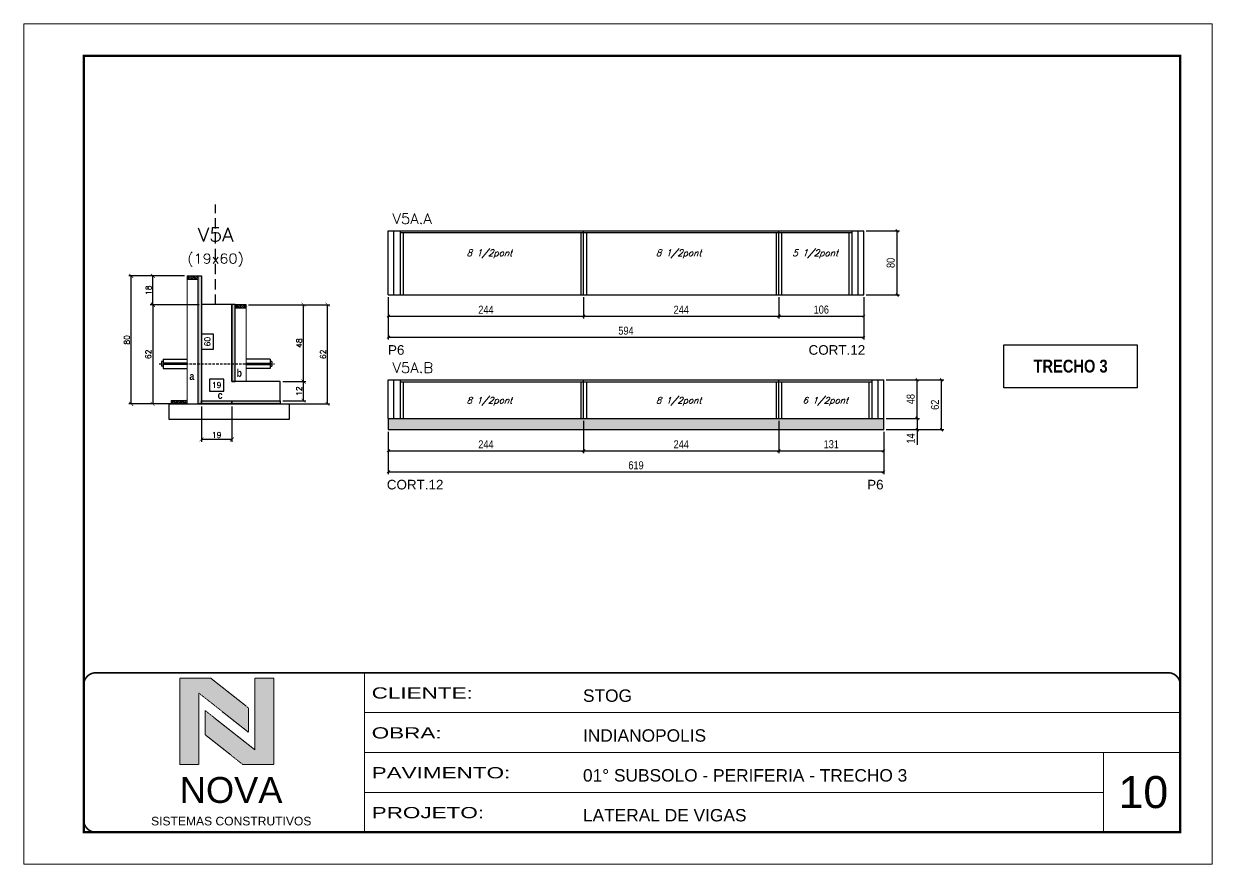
# Model space of a CAD drawing. Extents: x 0 to 6325, y 10169 to 19307.
# Drawn here: x 1585 to 3070, y 14763 to 15813 of the extents above; entities that cross this region are included whole.
import ezdxf
from ezdxf.enums import TextEntityAlignment as Align

# ---------------------------------------------------------------- set-up
doc = ezdxf.new("R2010")
doc.units = 0
for name, pattern in [('CONTINUO', [0]), ('DASHED', [0.75, 0.5, -0.25]), ('HIDDEN', [9.525, 6.35, -3.175])]:
    doc.linetypes.add(name, pattern=pattern)
for name, color, linetype in [('1', 1, 'Continuous'), ('5', 5, 'Continuous'), ('barrote', 251, 'Continuous'), ('COTA', 241, 'Continuous'), ('Cota Seção (2x)', 4, 'Continuous'), ('detalhes', 4, 'Continuous'), ('Hachura', 253, 'Continuous'), ('NOMENCLATURA', 7, 'Continuous'), ('Painéis', 200, 'Continuous'), ('SARR_2.2x7', 40, 'Continuous'), ('SARR_3.5x7', 81, 'Continuous'), ('TENSOR', 3, 'Continuous'), ('texto', 7, 'Continuous'), ('Texto de Titulo', 7, 'Continuous'), ('Texto Qtd Sarr', 242, 'Continuous')]:
    doc.layers.add(name, color=color, linetype=linetype)
for name, color, linetype, lineweight in [('CARIMBO', 255, 'Continuous', 9), ('CARIMBO-LEGENDA', 75, 'Continuous', 15), ('CONCRETO', 251, 'Continuous', 25), ('Folhas', 255, 'Continuous', 9), ('Madeira', 126, 'Continuous', 18), ('SARRAFO DE PRESSAO', 251, 'DASHED', 9), ('Texto Seção', 7, 'Continuous', 15)]:
    doc.layers.add(name, color=color, linetype=linetype, lineweight=lineweight)
doc.styles.add('arial', font='arial.ttf')
doc.styles.add('COTA TECNICA', font='techl___.ttf', dxfattribs={"height": 10})
doc.styles.add('REGUA-120', font='ROMANS.shx', dxfattribs={"height": 15})
doc.styles.add('ROMANC', font='techb___.ttf', dxfattribs={"height": 2.5})
doc.styles.add('Romans', font='romans.shx')
doc.styles.get("Standard").update_dxf_attribs({"font": 'arial.ttf'})
doc.styles.add('TECNICA', font='techb___.ttf', dxfattribs={"height": 10})
doc.styles.add('Tecnologia', font='')
doc.styles.get('Tecnologia').set_extended_font_data('Forgotten Futurist')
doc.dimstyles.new('Cota Seção (2x)', dxfattribs={"dimtxt": 7, "dimasz": 5, "dimexe": 3, "dimexo": 3, "dimgap": 2, "dimtad": 3, "dimdec": 1, "dimlfac": 0.5, "dimzin": 12, "dimdsep": 46, "dimtxsty": 'Romans', "dimblk": 'ARCHTICK', "dimcen": 0, "dimclrd": 4, "dimclre": 4, "dimclrt": 1, "dimadec": 1, "dimazin": 3, "dimtfac": 1, "dimtdec": 1, "dimtmove": 0, "dimatfit": 3, "dimldrblk": 'OBLIQUE', "dimfxl": 1, "dimtolj": 1, "dimtzin": 12, "dimarcsym": 0})
doc.dimstyles.new('Cota Seção interna', dxfattribs={"dimtxt": 7, "dimasz": 6, "dimexe": 0.18, "dimexo": 2, "dimgap": -4, "dimtad": 3, "dimdec": 1, "dimlfac": 0.5, "dimzin": 12, "dimdsep": 46, "dimtxsty": 'Romans', "dimblk": 'ARCHTICK', "dimcen": 0.09, "dimse1": 1, "dimse2": 1, "dimsd1": 1, "dimsd2": 1, "dimclrd": 180, "dimclre": 5, "dimclrt": 1, "dimadec": 0, "dimazin": 3, "dimtfac": 1, "dimtdec": 1, "dimtofl": 0, "dimtmove": 0, "dimatfit": 3, "dimldrblk": 'ARCHTICK', "dimfxl": 1, "dimtolj": 1, "dimtzin": 0, "dimarcsym": 0})
doc.dimstyles.new('PAINEL', dxfattribs={"dimtxt": 10, "dimasz": 3, "dimexe": 3, "dimexo": 3, "dimgap": 3, "dimtad": 1, "dimdec": 1, "dimzin": 12, "dimdsep": 46, "dimtxsty": 'COTA TECNICA', "dimblk1": 'OBLIQUE', "dimblk2": 'OBLIQUE', "dimsah": 1, "dimcen": 0.9, "dimclrd": 4, "dimclre": 4, "dimclrt": 240, "dimadec": 1, "dimazin": 3, "dimtfac": 1, "dimtdec": 1, "dimtmove": 0, "dimatfit": 3, "dimfxl": 1, "dimtolj": 1, "dimtzin": 12, "dimarcsym": 0})

# ---------------------------------------------------------------- blocks, each defined once
blk = doc.blocks.new('A$C64660E27')
at = {"layer": 'COTA', "true_color": 0x1a1a1a}
h = blk.add_hatch(color=250, dxfattribs=at)
h.dxf.hatch_style = 1
h.paths.add_polyline_path([(185.4, -11.6), (142.4, -11.6), (142.4, -131.6), (168.8, -131.6), (168.8, -32.2), (237.7, -86.7), (237.7, -53)])
at = {"layer": 'COTA'}
h = blk.add_hatch(color=20, dxfattribs=at)
h.dxf.hatch_style = 1
h.paths.add_polyline_path([(273, -11.4), (246.6, -11.4), (246.6, -111.1), (177.7, -56.6), (177.7, -90.2), (230, -131.6), (273, -131.6)])
for p, q in [((142.4, -131.6), (142.4, -11.6)), ((142.4, -11.6), (185.4, -11.6)), ((185.4, -11.6), (237.7, -53)), ((273, -11.4), (246.6, -11.4)), ((246.6, -111.1), (246.6, -11.4)), ((273, -11.4), (273, -131.6)), ((168.8, -32.2), (237.7, -86.7)), ((168.8, -131.6), (168.8, -32.2)), ((246.6, -111.1), (177.7, -56.6)), ((177.7, -90.2), (177.7, -56.6)), ((237.7, -86.7), (237.7, -53)), ((230, -131.6), (177.7, -90.2)), ((142.4, -131.6), (168.8, -131.6)), ((273, -131.6), (230, -131.6))]:
    blk.add_line(p, q)
at = {"layer": 'CARIMBO-LEGENDA', "color": 7, "linetype": 'Continuous', "ltscale": 100, "style": 'arial'}
blk.add_text('NOVA', height=36, dxfattribs=at).set_placement((142.4, -184.8))
at = {"layer": 'CARIMBO-LEGENDA', "color": 7, "linetype": 'Continuous', "style": 'arial'}
blk.add_text('SISTEMAS CONSTRUTIVOS', height=12, dxfattribs=at).set_placement((102.5, -216))
blk = doc.blocks.new('9999999999')
at = {"color": 30, "linetype": 'CONTINUO'}
for p, q in [((98564.6, 34230.2), (98564.6, 34429.4)), ((98564.6, 34379.6), (99584, 34379.6)), ((98564.6, 34329.8), (99488, 34329.8)), ((99584, 34329.8), (99488, 34329.8)), ((99488, 34329.8), (99488, 34230.2)), ((98564.6, 34280), (99488, 34280))]:
    blk.add_line(p, q, dxfattribs=at)
at = {"color": 30, "linetype": 'CONTINUO', "const_width": 2}
blk.add_lwpolyline([(99584, 34230.2), (99584, 34414.4, 0.414214), (99569, 34429.4), (98229, 34429.4, 0.414214), (98214, 34414.4), (98214, 34245.2, 0.414214), (98229, 34230.2), (99584, 34230.2)], format="xyb", dxfattribs=at)
at = {"layer": 'Folhas'}
blk.add_lwpolyline([(98139, 34190.2), (99624, 34190.2), (99624, 35240.2), (98139, 35240.2)], close=True, dxfattribs=at)
at = {"layer": 'Folhas', "color": 30, "const_width": 3}
blk.add_lwpolyline([(98214, 34230.2), (99584, 34230.2), (99584, 35200.2), (98214, 35200.2)], close=True, dxfattribs=at)
at = {"xscale": 0.9, "yscale": 0.9, "zscale": 0.9}
blk.add_blockref('A$C64660E27', (98205.8, 34433.1), dxfattribs=at)
at = {"color": 7, "linetype": 'Continuous', "ltscale": 5, "style": 'arial'}
for s, height, p in [('STOG', 15.48, (98837.7, 34393.1)), ('INDIANOPOLIS', 15.483, (98837.7, 34343.3)), ('01° SUBSOLO - PERIFERIA - TRECHO 3', 15.483, (98837.7, 34293.5)), ('LATERAL DE VIGAS', 15.483, (98837.7, 34243.7))]:
    blk.add_text(s, height=height, dxfattribs=at).set_placement(p)
at = {"layer": 'Folhas', "color": 7, "style": 'Tecnologia', "width": 1.5}
for s, p in [('CLIENTE:', (98573.7, 34397.2)), ('OBRA:', (98573.7, 34347.3)), ('PAVIMENTO:', (98573.7, 34297.5)), ('PROJETO:', (98573.7, 34247.7))]:
    blk.add_text(s, height=14, dxfattribs=at).set_placement(p)
blk = doc.blocks.new('_ArchTick')
at = {"color": 0, "linetype": 'ByBlock', "const_width": 0.15}
blk.add_lwpolyline([(-0.5, -0.5), (0.5, 0.5)], dxfattribs=at)
blk = doc.blocks.new('*D716')
at = {"layer": 'COTA', "color": 4, "lineweight": -2, "transparency": 16777216}
for p, q in [((1908.5, 15365.9), (1937.6, 15365.9)), ((1934.6, 15341.9), (1934.6, 15365.9)), ((1908.5, 15341.9), (1937.6, 15341.9))]:
    blk.add_line(p, q, dxfattribs=at)
at = {"layer": 'Defpoints', "color": 0, "transparency": 16777216}
for p in [(1905.5, 15365.9), (1934.6, 15365.9), (1905.5, 15341.9)]:
    blk.add_point(p, dxfattribs=at)
at = {"layer": 'COTA', "color": 4, "lineweight": -2, "transparency": 16777216, "xscale": 5, "yscale": 5, "zscale": 5}
for p, rotation in [((1934.6, 15365.9), 90), ((1934.6, 15341.9), 270)]:
    blk.add_blockref('_ArchTick', p, dxfattribs=dict(at, rotation=rotation))
at = {"layer": 'COTA', "color": 1, "transparency": 16777216, "insert": (1929.1, 15353.9), "char_height": 7, "attachment_point": 5, "rotation": 90, "style": 'Romans'}
blk.add_mtext('\\A1;12', dxfattribs=at)
blk = doc.blocks.new('_Oblique')
at = {"layer": '1', "color": 0, "lineweight": -2}
blk.add_line((-0.5, -0.5), (0.5, 0.5), dxfattribs=at)
blk = doc.blocks.new('*D275')
at = {"layer": 'COTA', "color": 4, "lineweight": -2, "transparency": 16777216}
for p, q in [((1807, 15334.9), (1807, 15290.6)), ((1845, 15334.9), (1845, 15290.6)), ((1845, 15293.6), (1807, 15293.6))]:
    blk.add_line(p, q, dxfattribs=at)
at = {"layer": 'Defpoints', "color": 0, "transparency": 16777216}
for p in [(1807, 15337.9), (1845, 15337.9), (1807, 15293.6)]:
    blk.add_point(p, dxfattribs=at)
at = {"layer": 'COTA', "color": 4, "lineweight": -2, "transparency": 16777216, "xscale": 5, "yscale": 5, "zscale": 5, "rotation": 180}
blk.add_blockref('_ArchTick', (1807, 15293.6), dxfattribs=at)
at = {"layer": 'COTA', "color": 4, "lineweight": -2, "transparency": 16777216, "xscale": 5, "yscale": 5, "zscale": 5}
blk.add_blockref('_ArchTick', (1845, 15293.6), dxfattribs=at)
at = {"layer": 'COTA', "color": 1, "transparency": 16777216, "insert": (1826, 15299.1), "char_height": 7, "attachment_point": 5, "style": 'Romans'}
blk.add_mtext('\\A1;19', dxfattribs=at)
blk = doc.blocks.new('*D276')
at = {"layer": 'Cota Seção (2x)', "color": 180, "lineweight": -2, "transparency": 16777216}
for p, q in [((1822, 15425.2), (1807, 15425.2)), ((1807, 15425.2), (1807, 15406.2)), ((1822, 15406.2), (1822, 15425.2)), ((1807, 15406.2), (1822, 15406.2))]:
    blk.add_line(p, q, dxfattribs=at)
at = {"layer": 'Defpoints', "color": 0, "transparency": 16777216}
for p in [(1808.4, 15461.9), (1826, 15461.9), (1807, 15341.9)]:
    blk.add_point(p, dxfattribs=at)
at = {"layer": 'Cota Seção (2x)', "color": 1, "transparency": 16777216, "insert": (1814.5, 15415.7), "char_height": 7, "attachment_point": 5, "rotation": 90, "style": 'Romans'}
blk.add_mtext('\\A1;60', dxfattribs=at)
blk = doc.blocks.new('*D277')
at = {"layer": 'Cota Seção (2x)', "color": 180, "lineweight": -2, "transparency": 16777216}
for p, q in [((1835, 15368.9), (1817, 15368.9)), ((1817, 15368.9), (1817, 15353.9)), ((1835, 15353.9), (1835, 15368.9)), ((1817, 15353.9), (1835, 15353.9))]:
    blk.add_line(p, q, dxfattribs=at)
at = {"layer": 'Defpoints', "color": 0, "transparency": 16777216}
for p in [(1807, 15349.9), (1807, 15341.9), (1845, 15341.9)]:
    blk.add_point(p, dxfattribs=at)
at = {"layer": 'Cota Seção (2x)', "color": 1, "transparency": 16777216, "insert": (1826, 15361.4), "char_height": 7, "attachment_point": 5, "style": 'Romans'}
blk.add_mtext('\\A1;19', dxfattribs=at)
blk = doc.blocks.new('*D717')
at = {"layer": 'COTA', "color": 4, "lineweight": -2, "transparency": 16777216}
for p, q in [((1786, 15497.9), (1716.3, 15497.9)), ((1719.3, 15337.9), (1719.3, 15497.9)), ((1786, 15337.9), (1716.3, 15337.9))]:
    blk.add_line(p, q, dxfattribs=at)
at = {"layer": 'Defpoints', "color": 0, "transparency": 16777216}
for p in [(1719.3, 15497.9), (1789, 15497.9), (1789, 15337.9)]:
    blk.add_point(p, dxfattribs=at)
at = {"layer": 'COTA', "color": 4, "lineweight": -2, "transparency": 16777216, "xscale": 5, "yscale": 5, "zscale": 5}
for p, rotation in [((1719.3, 15497.9), 90), ((1719.3, 15337.9), 270)]:
    blk.add_blockref('_ArchTick', p, dxfattribs=dict(at, rotation=rotation))
at = {"layer": 'COTA', "color": 1, "transparency": 16777216, "insert": (1713.8, 15417.9), "char_height": 7, "attachment_point": 5, "rotation": 90, "style": 'Romans'}
blk.add_mtext('\\A1;80', dxfattribs=at)
blk = doc.blocks.new('*D718')
at = {"layer": 'COTA', "color": 4, "lineweight": -2, "transparency": 16777216}
for p, q in [((1866, 15461.9), (1967.5, 15461.9)), ((1964.5, 15337.9), (1964.5, 15461.9)), ((1908.5, 15337.9), (1967.5, 15337.9))]:
    blk.add_line(p, q, dxfattribs=at)
at = {"layer": 'Defpoints', "color": 0, "transparency": 16777216}
for p in [(1863, 15461.9), (1964.5, 15461.9), (1905.5, 15337.9)]:
    blk.add_point(p, dxfattribs=at)
at = {"layer": 'COTA', "color": 4, "lineweight": -2, "transparency": 16777216, "xscale": 5, "yscale": 5, "zscale": 5}
for p, rotation in [((1964.5, 15461.9), 90), ((1964.5, 15337.9), 270)]:
    blk.add_blockref('_ArchTick', p, dxfattribs=dict(at, rotation=rotation))
at = {"layer": 'COTA', "color": 1, "transparency": 16777216, "insert": (1959, 15399.9), "char_height": 7, "attachment_point": 5, "rotation": 90, "style": 'Romans'}
blk.add_mtext('\\A1;62', dxfattribs=at)
blk = doc.blocks.new('*D278')
at = {"layer": 'COTA', "color": 4, "lineweight": -2, "transparency": 16777216}
for p, q in [((1866, 15461.9), (1937.6, 15461.9)), ((1934.6, 15365.9), (1934.6, 15461.9)), ((1908.5, 15365.9), (1937.6, 15365.9))]:
    blk.add_line(p, q, dxfattribs=at)
at = {"layer": 'Defpoints', "color": 0, "transparency": 16777216}
for p in [(1863, 15461.9), (1934.6, 15461.9), (1905.5, 15365.9)]:
    blk.add_point(p, dxfattribs=at)
at = {"layer": 'COTA', "color": 4, "lineweight": -2, "transparency": 16777216, "xscale": 5, "yscale": 5, "zscale": 5}
for p, rotation in [((1934.6, 15461.9), 90), ((1934.6, 15365.9), 270)]:
    blk.add_blockref('_ArchTick', p, dxfattribs=dict(at, rotation=rotation))
at = {"layer": 'COTA', "color": 1, "transparency": 16777216, "insert": (1929.1, 15413.9), "char_height": 7, "attachment_point": 5, "rotation": 90, "style": 'Romans'}
blk.add_mtext('\\A1;48', dxfattribs=at)
blk = doc.blocks.new('titulo1')
at = {"layer": 'Defpoints', "color": 252, "linetype": 'HIDDEN', "ltscale": 2}
blk.add_line((0, 0), (0, 125), dxfattribs=at)
at = {"layer": 'Defpoints', "style": 'Romans', "oblique": 15}
blk.add_attdef('FOLHA', text='', height=10, dxfattribs=at).set_placement((0, 15.6), align=Align.MIDDLE_CENTER)
at = {"layer": 'Texto Qtd Sarr', "color": 3, "style": 'Romans', "oblique": 15}
for tag, height, p in [('TITULO', 17, (0, 71.4)), ('SEÇÃO', 12, (0, 41.5))]:
    blk.add_attdef(tag, text='', height=height, dxfattribs=at).set_placement(p, align=Align.MIDDLE_CENTER)
blk = doc.blocks.new('*D711')
at = {"layer": 'COTA', "color": 4, "lineweight": -2, "transparency": 16777216}
for p, q in [((1786, 15497.9), (1743.4, 15497.9)), ((1746.4, 15461.9), (1746.4, 15497.9)), ((1804, 15461.9), (1743.4, 15461.9))]:
    blk.add_line(p, q, dxfattribs=at)
at = {"layer": 'Defpoints', "color": 0, "transparency": 16777216}
for p in [(1746.4, 15497.9), (1789, 15497.9), (1807, 15461.9)]:
    blk.add_point(p, dxfattribs=at)
at = {"layer": 'COTA', "color": 4, "lineweight": -2, "transparency": 16777216, "xscale": 5, "yscale": 5, "zscale": 5}
for p, rotation in [((1746.4, 15497.9), 90), ((1746.4, 15461.9), 270)]:
    blk.add_blockref('_ArchTick', p, dxfattribs=dict(at, rotation=rotation))
at = {"layer": 'COTA', "color": 1, "transparency": 16777216, "insert": (1740.9, 15479.9), "char_height": 7, "attachment_point": 5, "rotation": 90, "style": 'Romans'}
blk.add_mtext('\\A1;18', dxfattribs=at)
blk = doc.blocks.new('*D712')
at = {"layer": 'COTA', "color": 4, "lineweight": -2, "transparency": 16777216}
for p, q in [((1804, 15461.9), (1743.1, 15461.9)), ((1746.1, 15461.9), (1746.1, 15337.9)), ((1763.5, 15337.9), (1743.1, 15337.9))]:
    blk.add_line(p, q, dxfattribs=at)
at = {"layer": 'Defpoints', "color": 0, "transparency": 16777216}
for p in [(1807, 15461.9), (1746.1, 15337.9), (1766.5, 15337.9)]:
    blk.add_point(p, dxfattribs=at)
at = {"layer": 'COTA', "color": 4, "lineweight": -2, "transparency": 16777216, "xscale": 5, "yscale": 5, "zscale": 5}
for p, rotation in [((1746.1, 15461.9), 90), ((1746.1, 15337.9), 270)]:
    blk.add_blockref('_ArchTick', p, dxfattribs=dict(at, rotation=rotation))
at = {"layer": 'COTA', "color": 1, "transparency": 16777216, "insert": (1740.6, 15399.9), "char_height": 7, "attachment_point": 5, "rotation": 90, "style": 'Romans'}
blk.add_mtext('\\A1;62', dxfattribs=at)
blk = doc.blocks.new('*D269')
at = {"layer": 'COTA', "color": 4, "linetype": 'ByBlock', "lineweight": -2, "transparency": 16777216}
for p, q in [((2040.5, 15471.1), (2040.5, 15444.6)), ((2284.5, 15471.1), (2284.5, 15444.6)), ((2040.5, 15447.6), (2284.5, 15447.6))]:
    blk.add_line(p, q, dxfattribs=at)
at = {"layer": 'Defpoints', "color": 0, "linetype": 'ByBlock', "transparency": 16777216}
for p in [(2040.5, 15474.1), (2284.5, 15474.1), (2284.5, 15447.6)]:
    blk.add_point(p, dxfattribs=at)
at = {"layer": 'COTA', "color": 4, "linetype": 'ByBlock', "lineweight": -2, "transparency": 16777216, "xscale": 3, "yscale": 3, "zscale": 3, "rotation": 180}
blk.add_blockref('_Oblique', (2040.5, 15447.6), dxfattribs=at)
at = {"layer": 'COTA', "color": 4, "linetype": 'ByBlock', "lineweight": -2, "transparency": 16777216, "xscale": 3, "yscale": 3, "zscale": 3}
blk.add_blockref('_Oblique', (2284.5, 15447.6), dxfattribs=at)
at = {"layer": 'COTA', "color": 240, "linetype": 'ByBlock', "transparency": 16777216, "insert": (2162.5, 15455.6), "char_height": 10, "attachment_point": 5, "style": 'COTA TECNICA'}
blk.add_mtext('\\A1;244', dxfattribs=at)
blk = doc.blocks.new('*D270')
at = {"layer": 'COTA', "color": 4, "linetype": 'ByBlock', "lineweight": -2, "transparency": 16777216}
for p, q in [((2284.5, 15471.1), (2284.5, 15444.6)), ((2528.5, 15471.1), (2528.5, 15444.6)), ((2284.5, 15447.6), (2528.5, 15447.6))]:
    blk.add_line(p, q, dxfattribs=at)
at = {"layer": 'Defpoints', "color": 0, "linetype": 'ByBlock', "transparency": 16777216}
for p in [(2284.5, 15474.1), (2528.5, 15474.1), (2528.5, 15447.6)]:
    blk.add_point(p, dxfattribs=at)
at = {"layer": 'COTA', "color": 4, "linetype": 'ByBlock', "lineweight": -2, "transparency": 16777216, "xscale": 3, "yscale": 3, "zscale": 3, "rotation": 180}
blk.add_blockref('_Oblique', (2284.5, 15447.6), dxfattribs=at)
at = {"layer": 'COTA', "color": 4, "linetype": 'ByBlock', "lineweight": -2, "transparency": 16777216, "xscale": 3, "yscale": 3, "zscale": 3}
blk.add_blockref('_Oblique', (2528.5, 15447.6), dxfattribs=at)
at = {"layer": 'COTA', "color": 240, "linetype": 'ByBlock', "transparency": 16777216, "insert": (2406.5, 15455.6), "char_height": 10, "width": 210.731, "attachment_point": 5, "style": 'COTA TECNICA'}
blk.add_mtext('\\A1;244', dxfattribs=at)
blk = doc.blocks.new('*D708')
at = {"layer": 'COTA', "color": 4, "linetype": 'ByBlock', "lineweight": -2, "transparency": 16777216}
for p, q in [((2040.5, 15471.1), (2040.5, 15418.3)), ((2634.5, 15471.1), (2634.5, 15418.3)), ((2040.5, 15421.3), (2634.5, 15421.3))]:
    blk.add_line(p, q, dxfattribs=at)
at = {"layer": 'Defpoints', "color": 0, "linetype": 'ByBlock', "transparency": 16777216}
for p in [(2040.5, 15474.1), (2634.5, 15474.1), (2634.5, 15421.3)]:
    blk.add_point(p, dxfattribs=at)
at = {"layer": 'COTA', "color": 4, "linetype": 'ByBlock', "lineweight": -2, "transparency": 16777216, "xscale": 3, "yscale": 3, "zscale": 3, "rotation": 180}
blk.add_blockref('_Oblique', (2040.5, 15421.3), dxfattribs=at)
at = {"layer": 'COTA', "color": 4, "linetype": 'ByBlock', "lineweight": -2, "transparency": 16777216, "xscale": 3, "yscale": 3, "zscale": 3}
blk.add_blockref('_Oblique', (2634.5, 15421.3), dxfattribs=at)
at = {"layer": 'COTA', "color": 240, "linetype": 'ByBlock', "transparency": 16777216, "insert": (2337.5, 15429.4), "char_height": 10, "attachment_point": 5, "style": 'COTA TECNICA'}
blk.add_mtext('\\A1;594', dxfattribs=at)
blk = doc.blocks.new('*D709')
at = {"layer": 'COTA', "color": 4, "lineweight": -2, "transparency": 16777216}
for p, q in [((2528.5, 15471.1), (2528.5, 15444.6)), ((2634.5, 15471.1), (2634.5, 15444.6)), ((2528.5, 15447.6), (2634.5, 15447.6))]:
    blk.add_line(p, q, dxfattribs=at)
at = {"layer": 'Defpoints', "color": 0, "transparency": 16777216}
for p in [(2528.5, 15474.1), (2634.5, 15474.1), (2634.5, 15447.6)]:
    blk.add_point(p, dxfattribs=at)
at = {"layer": 'COTA', "color": 4, "lineweight": -2, "transparency": 16777216, "xscale": 3, "yscale": 3, "zscale": 3, "rotation": 180}
blk.add_blockref('_Oblique', (2528.5, 15447.6), dxfattribs=at)
at = {"layer": 'COTA', "color": 4, "lineweight": -2, "transparency": 16777216, "xscale": 3, "yscale": 3, "zscale": 3}
blk.add_blockref('_Oblique', (2634.5, 15447.6), dxfattribs=at)
at = {"layer": 'COTA', "color": 240, "transparency": 16777216, "insert": (2581.5, 15455.7), "char_height": 10, "attachment_point": 5, "style": 'COTA TECNICA'}
blk.add_mtext('\\A1;106', dxfattribs=at)
blk = doc.blocks.new('*D710')
at = {"layer": 'COTA', "color": 4, "lineweight": -2, "transparency": 16777216}
for p, q in [((2637.5, 15554.1), (2679.3, 15554.1)), ((2676.3, 15474.1), (2676.3, 15554.1)), ((2637.5, 15474.1), (2679.3, 15474.1))]:
    blk.add_line(p, q, dxfattribs=at)
at = {"layer": 'Defpoints', "color": 0, "transparency": 16777216}
for p in [(2634.5, 15554.1), (2676.3, 15554.1), (2634.5, 15474.1)]:
    blk.add_point(p, dxfattribs=at)
at = {"layer": 'COTA', "color": 4, "lineweight": -2, "transparency": 16777216, "xscale": 3, "yscale": 3, "zscale": 3}
for p, rotation in [((2676.3, 15554.1), 90), ((2676.3, 15474.1), 270)]:
    blk.add_blockref('_Oblique', p, dxfattribs=dict(at, rotation=rotation))
at = {"layer": 'COTA', "color": 240, "transparency": 16777216, "insert": (2668.2, 15514.1), "char_height": 10, "attachment_point": 5, "rotation": 90, "style": 'COTA TECNICA'}
blk.add_mtext('\\A1;80', dxfattribs=at)
blk = doc.blocks.new('*D271')
at = {"layer": 'COTA', "color": 4, "linetype": 'ByBlock', "lineweight": -2, "transparency": 16777216}
for p, q in [((2284.5, 15316.9), (2284.5, 15276.3)), ((2040.5, 15302.9), (2040.5, 15276.3)), ((2040.5, 15279.3), (2284.5, 15279.3))]:
    blk.add_line(p, q, dxfattribs=at)
at = {"layer": 'Defpoints', "color": 0, "linetype": 'ByBlock', "transparency": 16777216}
for p in [(2284.5, 15319.9), (2040.5, 15305.9), (2284.5, 15279.3)]:
    blk.add_point(p, dxfattribs=at)
at = {"layer": 'COTA', "color": 4, "linetype": 'ByBlock', "lineweight": -2, "transparency": 16777216, "xscale": 3, "yscale": 3, "zscale": 3, "rotation": 180}
blk.add_blockref('_Oblique', (2040.5, 15279.3), dxfattribs=at)
at = {"layer": 'COTA', "color": 4, "linetype": 'ByBlock', "lineweight": -2, "transparency": 16777216, "xscale": 3, "yscale": 3, "zscale": 3}
blk.add_blockref('_Oblique', (2284.5, 15279.3), dxfattribs=at)
at = {"layer": 'COTA', "color": 240, "linetype": 'ByBlock', "transparency": 16777216, "insert": (2162.5, 15287.4), "char_height": 10, "attachment_point": 5, "style": 'COTA TECNICA'}
blk.add_mtext('\\A1;244', dxfattribs=at)
blk = doc.blocks.new('*D272')
at = {"layer": 'COTA', "color": 4, "linetype": 'ByBlock', "lineweight": -2, "transparency": 16777216}
for p, q in [((2284.5, 15316.9), (2284.5, 15276.3)), ((2528.5, 15316.9), (2528.5, 15276.3)), ((2284.5, 15279.3), (2528.5, 15279.3))]:
    blk.add_line(p, q, dxfattribs=at)
at = {"layer": 'Defpoints', "color": 0, "linetype": 'ByBlock', "transparency": 16777216}
for p in [(2284.5, 15319.9), (2528.5, 15319.9), (2528.5, 15279.3)]:
    blk.add_point(p, dxfattribs=at)
at = {"layer": 'COTA', "color": 4, "linetype": 'ByBlock', "lineweight": -2, "transparency": 16777216, "xscale": 3, "yscale": 3, "zscale": 3, "rotation": 180}
blk.add_blockref('_Oblique', (2284.5, 15279.3), dxfattribs=at)
at = {"layer": 'COTA', "color": 4, "linetype": 'ByBlock', "lineweight": -2, "transparency": 16777216, "xscale": 3, "yscale": 3, "zscale": 3}
blk.add_blockref('_Oblique', (2528.5, 15279.3), dxfattribs=at)
at = {"layer": 'COTA', "color": 240, "linetype": 'ByBlock', "transparency": 16777216, "insert": (2406.5, 15287.4), "char_height": 10, "width": 210.731, "attachment_point": 5, "style": 'COTA TECNICA'}
blk.add_mtext('\\A1;244', dxfattribs=at)
blk = doc.blocks.new('*D273')
at = {"layer": 'COTA', "color": 4, "linetype": 'ByBlock', "lineweight": -2, "transparency": 16777216}
for p, q in [((2040.5, 15302.9), (2040.5, 15250.1)), ((2659.5, 15302.9), (2659.5, 15250.1)), ((2040.5, 15253.1), (2659.5, 15253.1))]:
    blk.add_line(p, q, dxfattribs=at)
at = {"layer": 'Defpoints', "color": 0, "linetype": 'ByBlock', "transparency": 16777216}
for p in [(2040.5, 15305.9), (2659.5, 15305.9), (2659.5, 15253.1)]:
    blk.add_point(p, dxfattribs=at)
at = {"layer": 'COTA', "color": 4, "linetype": 'ByBlock', "lineweight": -2, "transparency": 16777216, "xscale": 3, "yscale": 3, "zscale": 3, "rotation": 180}
blk.add_blockref('_Oblique', (2040.5, 15253.1), dxfattribs=at)
at = {"layer": 'COTA', "color": 4, "linetype": 'ByBlock', "lineweight": -2, "transparency": 16777216, "xscale": 3, "yscale": 3, "zscale": 3}
blk.add_blockref('_Oblique', (2659.5, 15253.1), dxfattribs=at)
at = {"layer": 'COTA', "color": 240, "linetype": 'ByBlock', "transparency": 16777216, "insert": (2350, 15261.2), "char_height": 10, "attachment_point": 5, "style": 'COTA TECNICA'}
blk.add_mtext('\\A1;619', dxfattribs=at)
blk = doc.blocks.new('*D274')
at = {"layer": 'COTA', "color": 4, "lineweight": -2, "transparency": 16777216}
for p, q in [((2528.5, 15316.9), (2528.5, 15276.3)), ((2659.5, 15302.9), (2659.5, 15276.3)), ((2528.5, 15279.3), (2659.5, 15279.3))]:
    blk.add_line(p, q, dxfattribs=at)
at = {"layer": 'Defpoints', "color": 0, "transparency": 16777216}
for p in [(2528.5, 15319.9), (2659.5, 15305.9), (2659.5, 15279.3)]:
    blk.add_point(p, dxfattribs=at)
at = {"layer": 'COTA', "color": 4, "lineweight": -2, "transparency": 16777216, "xscale": 3, "yscale": 3, "zscale": 3, "rotation": 180}
blk.add_blockref('_Oblique', (2528.5, 15279.3), dxfattribs=at)
at = {"layer": 'COTA', "color": 4, "lineweight": -2, "transparency": 16777216, "xscale": 3, "yscale": 3, "zscale": 3}
blk.add_blockref('_Oblique', (2659.5, 15279.3), dxfattribs=at)
at = {"layer": 'COTA', "color": 240, "transparency": 16777216, "insert": (2594, 15287.5), "char_height": 10, "attachment_point": 5, "style": 'COTA TECNICA'}
blk.add_mtext('\\A1;131', dxfattribs=at)
blk = doc.blocks.new('*D713')
at = {"layer": 'COTA', "color": 4, "lineweight": -2, "transparency": 16777216}
for p, q in [((2662.5, 15367.9), (2704.3, 15367.9)), ((2701.3, 15319.9), (2701.3, 15367.9)), ((2662.5, 15319.9), (2704.3, 15319.9))]:
    blk.add_line(p, q, dxfattribs=at)
at = {"layer": 'Defpoints', "color": 0, "transparency": 16777216}
for p in [(2659.5, 15367.9), (2701.3, 15367.9), (2659.5, 15319.9)]:
    blk.add_point(p, dxfattribs=at)
at = {"layer": 'COTA', "color": 4, "lineweight": -2, "transparency": 16777216, "xscale": 3, "yscale": 3, "zscale": 3}
for p, rotation in [((2701.3, 15367.9), 90), ((2701.3, 15319.9), 270)]:
    blk.add_blockref('_Oblique', p, dxfattribs=dict(at, rotation=rotation))
at = {"layer": 'COTA', "color": 240, "transparency": 16777216, "insert": (2693.2, 15343.9), "char_height": 10, "attachment_point": 5, "rotation": 90, "style": 'COTA TECNICA'}
blk.add_mtext('\\A1;48', dxfattribs=at)
blk = doc.blocks.new('*D714')
at = {"layer": 'COTA', "color": 4, "lineweight": -2, "transparency": 16777216}
for p, q in [((2662.5, 15319.9), (2704.3, 15319.9)), ((2701.3, 15319.9), (2701.3, 15305.9)), ((2662.5, 15305.9), (2704.3, 15305.9)), ((2701.3, 15305.9), (2701.3, 15286.7))]:
    blk.add_line(p, q, dxfattribs=at)
at = {"layer": 'Defpoints', "color": 0, "transparency": 16777216}
for p in [(2659.5, 15319.9), (2659.5, 15305.9), (2701.3, 15305.9)]:
    blk.add_point(p, dxfattribs=at)
at = {"layer": 'COTA', "color": 4, "lineweight": -2, "transparency": 16777216, "xscale": 3, "yscale": 3, "zscale": 3}
for p, rotation in [((2701.3, 15319.9), 90), ((2701.3, 15305.9), 270)]:
    blk.add_blockref('_Oblique', p, dxfattribs=dict(at, rotation=rotation))
at = {"layer": 'COTA', "color": 240, "transparency": 16777216, "insert": (2693.3, 15294.8), "char_height": 10, "attachment_point": 5, "rotation": 90, "style": 'COTA TECNICA'}
blk.add_mtext('\\A1;14', dxfattribs=at)
blk = doc.blocks.new('*D715')
at = {"layer": 'COTA', "color": 4, "lineweight": -2, "transparency": 16777216}
for p, q in [((2662.5, 15367.9), (2734.7, 15367.9)), ((2731.7, 15305.9), (2731.7, 15367.9)), ((2662.5, 15305.9), (2734.7, 15305.9))]:
    blk.add_line(p, q, dxfattribs=at)
at = {"layer": 'Defpoints', "color": 0, "transparency": 16777216}
for p in [(2659.5, 15367.9), (2731.7, 15367.9), (2659.5, 15305.9)]:
    blk.add_point(p, dxfattribs=at)
at = {"layer": 'COTA', "color": 4, "lineweight": -2, "transparency": 16777216, "xscale": 3, "yscale": 3, "zscale": 3}
for p, rotation in [((2731.7, 15367.9), 90), ((2731.7, 15305.9), 270)]:
    blk.add_blockref('_Oblique', p, dxfattribs=dict(at, rotation=rotation))
at = {"layer": 'COTA', "color": 240, "transparency": 16777216, "insert": (2723.6, 15336.9), "char_height": 10, "attachment_point": 5, "rotation": 90, "style": 'COTA TECNICA'}
blk.add_mtext('\\A1;62', dxfattribs=at)

msp = doc.modelspace()

# ---------------------------------------------------------------- hatches: boundary and pattern name
at = {"layer": 'COTA'}
h = msp.add_hatch(dxfattribs=at)
h.set_pattern_fill('AR-CONC', color=241, scale=0.03)
h.set_pattern_definition([(50, (-2e-12, -165.0566), (5.4655401, -0.4781726), [0.5715, -6.2865]), (355, (-2e-12, -165.0566), (-1.0573026, 5.7317054), [0.4572, -5.0292175]), (100.451445, (0.4555, -165.0965), (4.4082374, 5.2535326), [0.4857003, -5.3427073]), (46.1842, (-2e-12, -163.5326), (8.1323712, -1.2612698), [0.85725, -9.42975]), (96.63556, (0.678, -163.638), (7.122124, 7.4227837), [0.7285507, -8.0140682]), (351.18415, (-2e-12, -163.533), (7.122124, 7.4227837), [0.685799, -7.543792]), (21, (0.762, -163.9136), (4.5484317, -3.067956), [0.5715, -6.2865]), (326, (0.762, -163.9136), (1.8540609, 5.525639), [0.4572, -5.0292]), (71.451445, (1.141, -164.1693), (6.4024926, 2.457683), [0.4857003, -5.3426981]), (37.5, (-2e-12, -165.0566), (0.0926581, 2.53665117), [0, -4.96824, 0, -5.1054, 0, -5.04825]), (7.5, (-2e-12, -165.0566), (2.00458988, 3.00541724), [0, -2.91084, 0, -4.85394, 0, -1.92405]), (327.5, (-1.6993, -165.0566), (4.06771786, -0.17186232), [0, -1.905, 0, -5.9436, 0, -7.8867]), (317.5, (-2.4613, -165.0566), (4.44387544, 0.7627947), [0, -2.4765, 0, -3.94716, 0, -5.6007])])
h.paths.add_polyline_path([(2040.49, 15319.86), (2040.49, 15305.86), (2659.49, 15305.86), (2659.49, 15319.86)])
at = {"layer": 'Hachura'}
h = msp.add_hatch(dxfattribs=at)
h.set_pattern_fill('ANSI31', color=256, scale=0.5, angle=270, style=0)
h.set_pattern_definition([(315, (24798.8655, 7190.3044), (1.12253202, 1.12253202), [])])
h.paths.add_polyline_path([(1803, 15493.55), (1803, 15497.95), (1789, 15497.95), (1789, 15493.55)])
h = msp.add_hatch(color=256, dxfattribs=at)
h.dxf.hatch_style = 1
h.paths.add_polyline_path([(1803, 15497.95), (1807, 15497.95), (1807, 15337.93), (1803, 15337.93)])
h = msp.add_hatch(color=256, dxfattribs=at)
h.dxf.hatch_style = 1
h.paths.add_polyline_path([(1849, 15461.65), (1845, 15461.65), (1845, 15365.93), (1849, 15365.93)])
h = msp.add_hatch(dxfattribs=at)
h.set_pattern_fill('ANSI31', color=256, scale=0.5, angle=270, style=0)
h.set_pattern_definition([(315, (24686.8655, 7154.3044), (1.12253202, 1.12253202), [])])
h.paths.add_polyline_path([(1849, 15457.55), (1849, 15461.95), (1863, 15461.95), (1863, 15457.55)])
h = msp.add_hatch(dxfattribs=at)
h.set_pattern_fill('ANSI31', color=256, scale=0.5, angle=270, style=0)
h.set_pattern_definition([(315, (24760.8655, 7108.2822), (1.12253202, 1.12253202), [])])
h.paths.add_polyline_path([(1769, 15337.93), (1769, 15342.33), (1789, 15342.33), (1789, 15337.93)])
h = msp.add_hatch(color=256, dxfattribs=at)
h.dxf.hatch_style = 1
h.paths.add_polyline_path([(1807, 15337.93), (1807, 15341.93), (1845, 15341.93), (1845, 15337.93)])
h = msp.add_hatch(color=256, dxfattribs=at)
h.dxf.hatch_style = 1
h.paths.add_polyline_path([(1845, 15337.93), (1845, 15341.93), (1905.5, 15341.93), (1905.5, 15337.93)])

# ---------------------------------------------------------------- linework, layer by layer
at = {"ltscale": 3}
for p, q in [((1757, 15391), (1757, 15385)), ((1759, 15391), (1757, 15391)), ((1759, 15385), (1757, 15385)), ((1759, 15394), (1759, 15382)), ((1759, 15394), (1789, 15394)), ((1789, 15389), (1759, 15389)), ((1789, 15387), (1759, 15387)), ((1893, 15394), (1863, 15394)), ((1863, 15389), (1893, 15389)), ((1863, 15387), (1893, 15387)), ((1893, 15394), (1893, 15382)), ((1895, 15391), (1893, 15391)), ((1893, 15385), (1895, 15385)), ((1895, 15391), (1895, 15385)), ((1759, 15382), (1789, 15382)), ((1893, 15382), (1863, 15382))]:
    msp.add_line(p, q, dxfattribs=at)
at = {"layer": 'barrote'}
msp.add_lwpolyline([(1916.45, 15318.33), (1766.49, 15318.33), (1766.49, 15337.93), (1916.45, 15337.93)], close=True, dxfattribs=at)
at = {"layer": 'CONCRETO'}
msp.add_lwpolyline([(1845, 15461.95), (1807, 15461.95), (1807, 15437.95), (1807, 15437.95), (1807, 15341.93), (1905.5, 15341.93), (1905.5, 15365.93), (1845, 15365.93), (1845, 15461.95)], dxfattribs=at)
at = {"layer": 'COTA'}
for p, q in [((2040.49, 15319.86), (2040.49, 15305.86)), ((2659.49, 15305.86), (2659.49, 15319.86)), ((2040.49, 15305.86), (2659.49, 15305.86))]:
    msp.add_line(p, q, dxfattribs=at)
msp.add_lwpolyline([(2809.6, 15411.84), (2976.38, 15411.84), (2976.38, 15358.18), (2809.6, 15358.18)], close=True, dxfattribs=at)
at = {"layer": 'Madeira'}
for points in [[(1803, 15493.55), (1803, 15497.95), (1789, 15497.95), (1789, 15493.55)], [(1803, 15497.95), (1789, 15497.95), (1789, 15337.93), (1803, 15337.93)], [(1849, 15457.55), (1849, 15461.95), (1863, 15461.95), (1863, 15457.55)], [(1849, 15461.95), (1863, 15461.95), (1863, 15365.93), (1849, 15365.93)], [(1769, 15337.93), (1769, 15342.33), (1789, 15342.33), (1789, 15337.93)]]:
    msp.add_lwpolyline(points, close=True, dxfattribs=at)
at = {"layer": 'Painéis', "linetype": 'ByBlock'}
for p, q in [((2040.49, 15554.1), (2634.49, 15554.1)), ((2040.49, 15474.1), (2040.49, 15554.1)), ((2284.49, 15474.1), (2284.49, 15554.1)), ((2528.49, 15474.1), (2528.49, 15554.1)), ((2634.49, 15474.1), (2634.49, 15554.1)), ((2040.49, 15474.1), (2634.49, 15474.1)), ((2040.49, 15367.86), (2659.49, 15367.86)), ((2040.49, 15319.86), (2040.49, 15367.86)), ((2284.49, 15319.86), (2284.49, 15367.86)), ((2528.49, 15319.86), (2528.49, 15367.86)), ((2659.49, 15319.86), (2659.49, 15367.86)), ((2040.49, 15319.86), (2659.49, 15319.86))]:
    msp.add_line(p, q, dxfattribs=at)
at = {"layer": 'Painéis'}
for points in [[(1803, 15497.95), (1807, 15497.95), (1807, 15337.93), (1803, 15337.93)], [(1849, 15461.95), (1845, 15461.95), (1845, 15365.93), (1849, 15365.93)], [(1807, 15337.93), (1807, 15341.93), (1845, 15341.93), (1845, 15337.93)], [(1845, 15337.93), (1845, 15341.93), (1905.5, 15341.93), (1905.5, 15337.93)]]:
    msp.add_lwpolyline(points, close=True, dxfattribs=at)
at = {"layer": 'SARR_2.2x7', "linetype": 'Continuous'}
for p, q in [((2047.49, 15474.1), (2047.49, 15554.1)), ((2055.49, 15551.9), (2284.49, 15551.9)), ((2284.49, 15551.9), (2528.49, 15551.9)), ((2528.49, 15551.9), (2619.49, 15551.9)), ((2627.49, 15474.1), (2627.49, 15554.1)), ((2047.49, 15319.86), (2047.49, 15367.86)), ((2055.49, 15365.66), (2284.49, 15365.66)), ((2284.49, 15365.66), (2528.49, 15365.66)), ((2528.49, 15365.66), (2644.49, 15365.66)), ((2652.49, 15319.86), (2652.49, 15367.86))]:
    msp.add_line(p, q, dxfattribs=at)
at = {"layer": 'SARR_3.5x7'}
for p, q in [((2055.49, 15554.1), (2055.49, 15474.1)), ((2058.99, 15551.9), (2058.99, 15474.1)), ((2280.99, 15551.9), (2280.99, 15474.1)), ((2287.99, 15551.9), (2287.99, 15474.1)), ((2524.99, 15551.9), (2524.99, 15474.1)), ((2531.99, 15551.9), (2531.99, 15474.1)), ((2615.99, 15551.9), (2615.99, 15474.1)), ((2619.49, 15554.1), (2619.49, 15474.1)), ((2055.49, 15474.1), (2058.99, 15474.1)), ((2615.99, 15474.1), (2619.49, 15474.1)), ((2055.49, 15367.86), (2055.49, 15319.86)), ((2058.99, 15365.66), (2058.99, 15319.86)), ((2280.99, 15365.66), (2280.99, 15319.86)), ((2287.99, 15365.66), (2287.99, 15319.86)), ((2524.99, 15365.66), (2524.99, 15319.86)), ((2531.99, 15365.66), (2531.99, 15319.86)), ((2640.99, 15365.66), (2640.99, 15319.86)), ((2644.49, 15367.86), (2644.49, 15319.86)), ((2055.49, 15319.86), (2058.99, 15319.86)), ((2640.99, 15319.86), (2644.49, 15319.86))]:
    msp.add_line(p, q, dxfattribs=at)
at = {"layer": 'TENSOR', "linetype": 'HIDDEN', "ltscale": 0.5}
msp.add_line((1754, 15388), (1898.3, 15388), dxfattribs=at)

# ---------------------------------------------------------------- block references
at = {"layer": 'SARRAFO DE PRESSAO', "color": 6, "linetype": 'ByBlock'}
msp.add_blockref('9999999999', (-96553.98, -19427.36), dxfattribs=at)
at = {"layer": 'Texto Seção'}
ref = msp.add_blockref('titulo1', (1824.62, 15461.95), dxfattribs=at)
ref.add_attrib('TITULO', 'V5A', dxfattribs={"layer": 'Texto de Titulo', "color": 7, "height": 17, "style": 'Romans', "width": 1.1}).set_placement((1824.62, 15549.45), align=Align.MIDDLE_CENTER)
ref.add_attrib('SEÇÃO', '(19x60)', dxfattribs={"layer": 'Texto de Titulo', "color": 7, "height": 12, "style": 'Romans', "width": 1.1}).set_placement((1824.62, 15519.45), align=Align.MIDDLE_CENTER)

# ---------------------------------------------------------------- texts
at = {"layer": '5', "linetype": 'Continuous'}
for s, rotation, p in [('P6', 0.00004, (2040.13, 15399.34)), ('CORT.12', 0.00004, (2565.62, 15399.34)), ('CORT.12', 359.99996, (2038.61, 15231.09)), ('P6', 359.99996, (2638.82, 15231.09))]:
    msp.add_text(s, height=12, rotation=rotation, dxfattribs=at).set_placement(p)
at = {"layer": 'CARIMBO', "style": 'arial'}
msp.add_text('10', height=40, dxfattribs=at).set_placement((2952.86, 14832.99))
at = {"layer": 'detalhes', "style": 'TECNICA'}
for s, p in [('a', (1792, 15367.81)), ('b', (1850.88, 15371.81)), ('c', (1827.3, 15344.16))]:
    msp.add_text(s, height=9.6, dxfattribs=at).set_placement(p)
at = {"layer": 'NOMENCLATURA', "color": 2, "insert": (2892.99, 15385.01), "char_height": 16, "attachment_point": 5, "style": 'ROMANC'}
msp.add_mtext('TRECHO 3', dxfattribs=at)
at = {"layer": 'texto', "color": 2, "char_height": 8, "attachment_point": 5, "style": 'Romans'}
for s, insert in [('{\\Q19;\\C256;8 1/2pont}', (2166.85, 15525.32)), ('{\\Q19;\\C256;8 1/2pont}', (2403.35, 15525.32)), ('{\\Q19;\\C256;5 1/2pont}', (2573.99, 15525.32)), ('{\\Q19;\\C256;8 1/2pont}', (2166.85, 15341.08)), ('{\\Q19;\\C256;8 1/2pont}', (2403.35, 15341.08)), ('{\\Q19;\\C256;6 1/2pont}', (2586.49, 15341.08))]:
    msp.add_mtext(s, dxfattribs=dict(at, insert=insert))
at = {"layer": 'Texto Seção', "style": 'REGUA-120', "width": 1.05}
for s, p in [('V5A.A', (2045.72, 15562.84)), ('V5A.B', (2045.72, 15376.59))]:
    msp.add_text(s, height=13, dxfattribs=at).set_placement(p)

# ---------------------------------------------------------------- dimensions: what is measured, and where the dimension line sits
at = {"layer": 'COTA'}
for base, p1, p2, angle, dimstyle, picture, middle in [((2676.33, 15554.1), (2634.49, 15474.1), (2634.49, 15554.1), 90, 'PAINEL', '*D710', (2668.2, 15514.1)), ((1719.25, 15497.95), (1789, 15337.93), (1789, 15497.95), 90, 'Cota Seção (2x)', '*D717', (1713.75, 15417.94)), ((1746.41, 15497.95), (1807, 15461.95), (1789, 15497.95), 90, 'Cota Seção (2x)', '*D711', (1740.91, 15479.95)), ((1746.09, 15337.93), (1807, 15461.95), (1766.49, 15337.93), 90, 'Cota Seção (2x)', '*D712', (1740.59, 15399.94)), ((1964.54, 15461.95), (1905.5, 15337.93), (1863, 15461.95), 90, 'Cota Seção (2x)', '*D718', (1959.04, 15399.94)), ((1934.57, 15461.95), (1905.5, 15365.93), (1863, 15461.95), 90, 'Cota Seção (2x)', '*D278', (1929.07, 15413.94)), ((1934.57, 15365.93), (1905.5, 15341.93), (1905.5, 15365.93), 90, 'Cota Seção (2x)', '*D716', (1929.07, 15353.93)), ((2701.33, 15367.86), (2659.49, 15319.86), (2659.49, 15367.86), 90, 'PAINEL', '*D713', (2693.23, 15343.86)), ((2731.67, 15367.86), (2659.49, 15305.86), (2659.49, 15367.86), 90, 'PAINEL', '*D715', (2723.57, 15336.86)), ((1807, 15293.6), (1845, 15337.93), (1807, 15337.93), 180, 'Cota Seção (2x)', '*D275', (1826, 15299.1)), ((2701.33, 15305.86), (2659.49, 15319.86), (2659.49, 15305.86), 90, 'PAINEL', '*D714', (2693.26, 15294.8))]:
    dim = msp.add_linear_dim(base=base, p1=p1, p2=p2, angle=angle, dimstyle=dimstyle, dxfattribs=at)
    dim.commit()
    dim.dimension.update_dxf_attribs({"geometry": picture, "text_midpoint": middle})
at = {"layer": 'COTA', "linetype": 'ByBlock'}
for base, p1, p2, picture, middle in [((2284.49, 15447.56), (2040.49, 15474.1), (2284.49, 15474.1), '*D269', (2162.49, 15455.64)), ((2634.49, 15421.3), (2040.49, 15474.1), (2634.49, 15474.1), '*D708', (2337.49, 15429.44)), ((2284.49, 15279.32), (2040.49, 15305.86), (2284.49, 15319.86), '*D271', (2162.49, 15287.39)), ((2659.49, 15253.06), (2040.49, 15305.86), (2659.49, 15305.86), '*D273', (2349.99, 15261.19))]:
    dim = msp.add_linear_dim(base=base, p1=p1, p2=p2, dimstyle='PAINEL', dxfattribs=at)
    dim.commit()
    dim.dimension.update_dxf_attribs({"geometry": picture, "text_midpoint": middle})
for base, p1, p2, picture, middle in [((2528.49, 15447.56), (2284.49, 15474.1), (2528.49, 15474.1), '*D270', (2406.49, 15455.64)), ((2528.49, 15279.32), (2284.49, 15319.86), (2528.49, 15319.86), '*D272', (2406.49, 15287.39))]:
    dim = msp.add_linear_dim(base=base, p1=p1, p2=p2, dimstyle='PAINEL', override={"dimtmove": 1}, dxfattribs=at)
    dim.commit()
    dim.dimension.update_dxf_attribs({"geometry": picture, "text_midpoint": middle})
at = {"layer": 'COTA'}
for base, p1, p2, picture, middle in [((2634.49, 15447.56), (2528.49, 15474.1), (2634.49, 15474.1), '*D709', (2581.49, 15455.67)), ((2659.49, 15279.32), (2528.49, 15319.86), (2659.49, 15305.86), '*D274', (2593.99, 15287.54))]:
    dim = msp.add_linear_dim(base=base, p1=p1, p2=p2, dimstyle='PAINEL', dxfattribs=at)
    dim.commit()
    dim.dimension.update_dxf_attribs({"geometry": picture, "text_midpoint": middle})
at = {"layer": 'Cota Seção (2x)'}
for base, p1, p2, angle, picture, middle in [((1826, 15461.95), (1807, 15341.93), (1808.35, 15461.95), 90, '*D276', (1826, 15415.73)), ((1807, 15349.93), (1845, 15341.93), (1807, 15341.93), 180, '*D277', (1826, 15349.93))]:
    dim = msp.add_linear_dim(base=base, p1=p1, p2=p2, angle=angle, dimstyle='Cota Seção interna', dxfattribs=at)
    dim.commit()
    dim.dimension.update_dxf_attribs({"geometry": picture, "text_midpoint": middle, "dimtype": 160})

doc.saveas('drawing.dxf')
